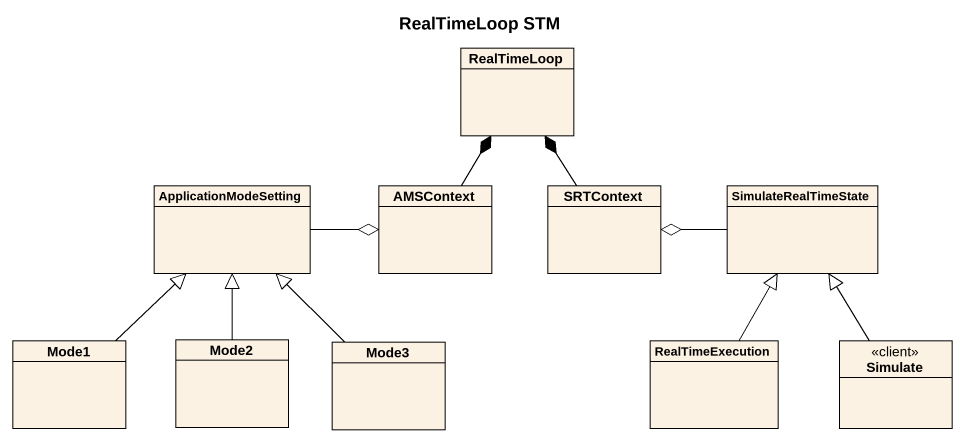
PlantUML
@startuml
title RealTimeLoop STM
hide circle
hide empty members
class RealTimeLoop
class ApplicationModeSetting
class AMSContext
class SRTContext
class SimulateRealTimeState
class Mode1
class Mode2
class Mode3
class RealTimeExecution
class Simulate <<client>>
ApplicationModeSetting -right-o AMSContext
AMSContext -up-* RealTimeLoop
SRTContext -up-* RealTimeLoop
SimulateRealTimeState -left-o SRTContext
Mode1 -up-|> ApplicationModeSetting
Mode2 -up-|> ApplicationModeSetting
Mode3 -up-|> ApplicationModeSetting
RealTimeExecution -up-|> SimulateRealTimeState
Simulate -up-|> SimulateRealTimeState
@enduml
